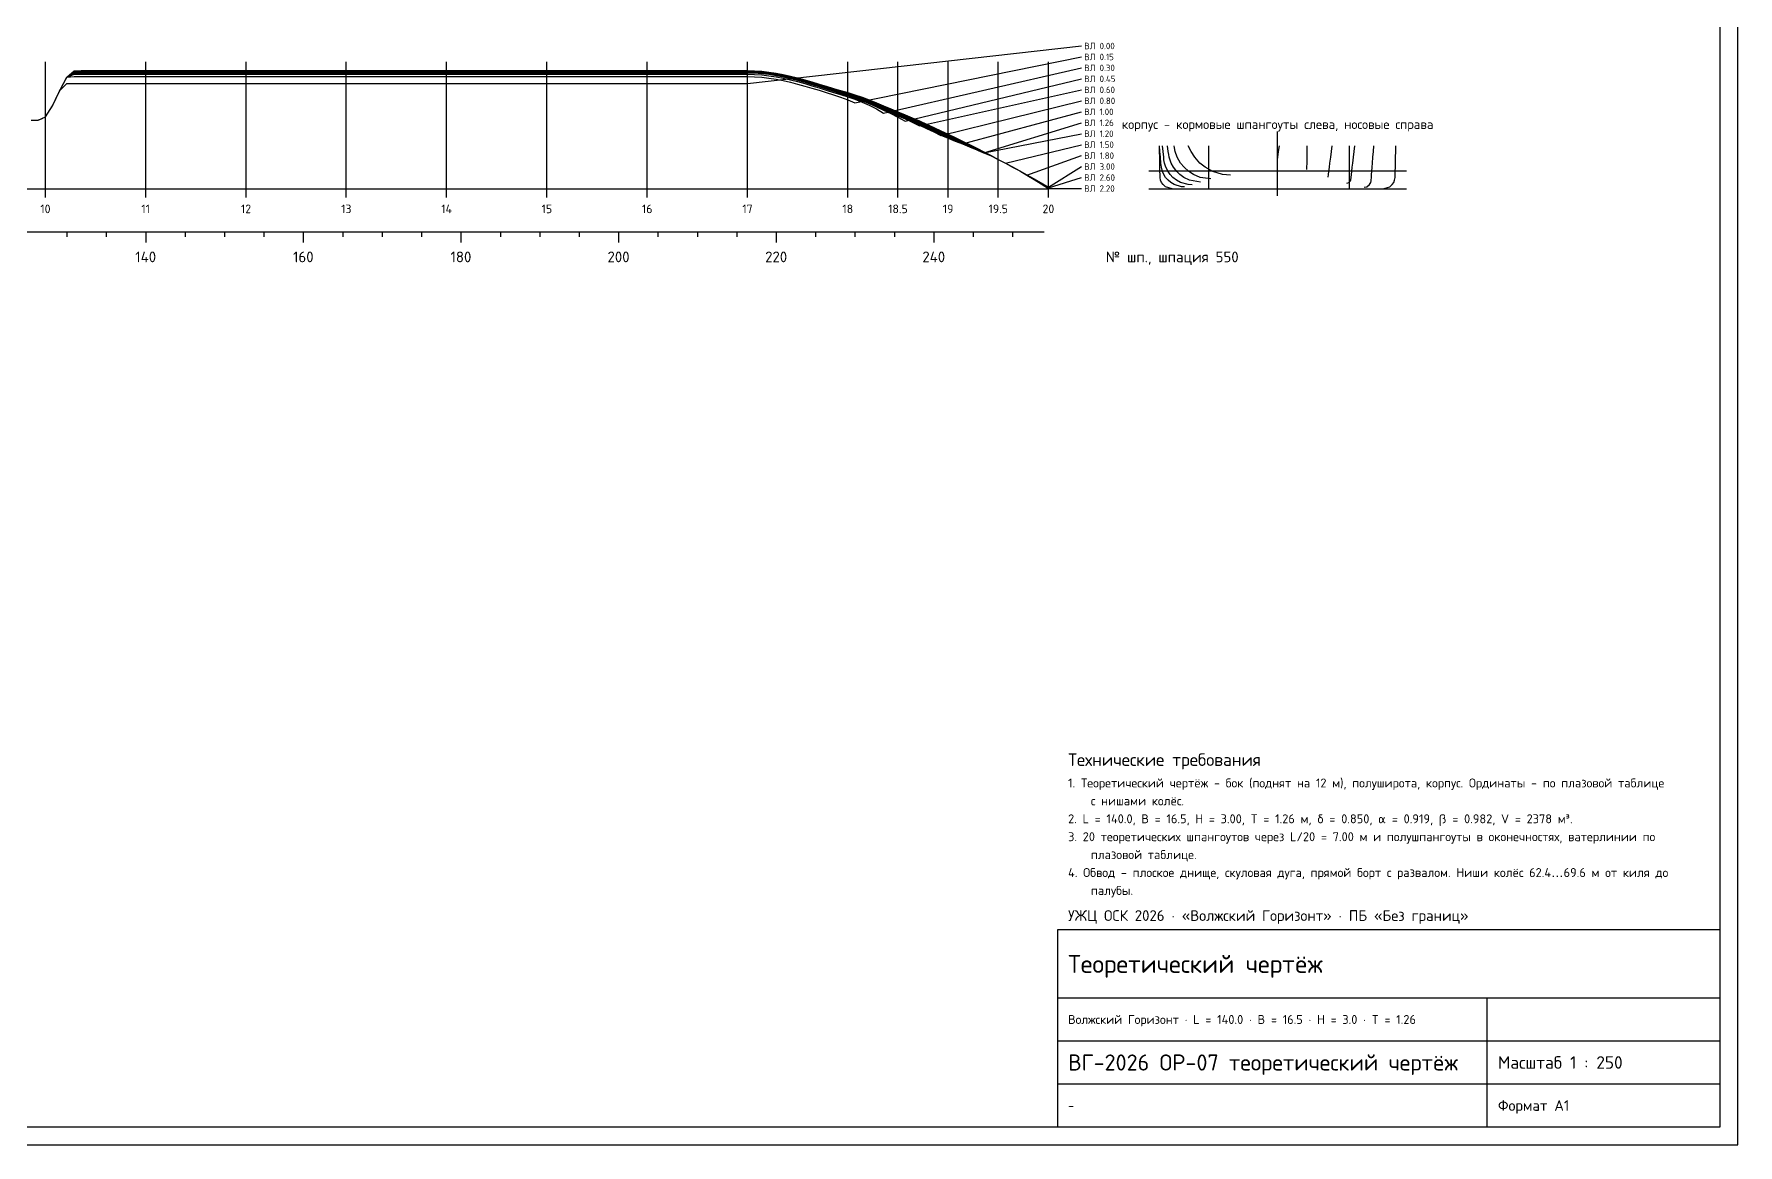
# Model space of a CAD drawing. Header units: millimetres. Extents: x -22125 to 188125, y -66700 to 81800.
# Drawn here: x 69208 to 188125, y -66700 to 10795 of the extents above; entities that cross this region are included whole.
import ezdxf
from ezdxf.enums import TextEntityAlignment as Align

# ---------------------------------------------------------------- set-up
doc = ezdxf.new("R2010")
doc.units = ezdxf.units.MM
doc.linetypes.add('CENTER', pattern=[5.08, 3.175, -0.635, 0.635, -0.635])
for name, color, linetype in [('00_РАМКА', 7, 'Continuous'), ('01_ОБШИВКА', 7, 'Continuous'), ('07_ОСИ', 2, 'CENTER'), ('08_ТЕКСТ', 7, 'Continuous'), ('09_РАЗМЕРЫ', 6, 'Continuous')]:
    doc.layers.add(name, color=color, linetype=linetype)
doc.styles.add('ГОСТ', font='isocpeur.ttf')

msp = doc.modelspace()

# ---------------------------------------------------------------- linework, layer by layer
at = {"layer": '00_РАМКА'}
for p, q in [((140625, -56450), (186875, -56450)), ((170625, -65450), (170625, -56450)), ((140625, -59450), (186875, -59450)), ((140625, -62450), (186875, -62450))]:
    msp.add_line(p, q, dxfattribs=at)
for points in [[(-22125, -66700), (188125, -66700), (188125, 81800), (-22125, 81800)], [(-17125, -65450), (186875, -65450), (186875, 80550), (-17125, 80550)], [(140625, -65450), (186875, -65450), (186875, -51700), (140625, -51700)]]:
    msp.add_lwpolyline(points, close=True, dxfattribs=at)
at = {"layer": '01_ОБШИВКА'}
for points in [[(69000, 4800), (69500, 4800), (70000, 5013), (70500, 5791), (71000, 6848), (71500, 7782), (72000, 8236), (72500, 8250), (73000, 8250), (73500, 8250), (74000, 8250), (74500, 8250), (75000, 8250), (75500, 8250), (76000, 8250), (76500, 8250), (77000, 8250), (77500, 8250), (78000, 8250), (78500, 8250), (79000, 8250), (79500, 8250), (80000, 8250), (80500, 8250), (81000, 8250), (81500, 8250), (82000, 8250), (82500, 8250), (83000, 8250), (83500, 8250), (84000, 8250), (84500, 8250), (85000, 8250), (85500, 8250), (86000, 8250), (86500, 8250), (87000, 8250), (87500, 8250), (88000, 8250), (88500, 8250), (89000, 8250), (89500, 8250), (90000, 8250), (90500, 8250), (91000, 8250), (91500, 8250), (92000, 8250), (92500, 8250), (93000, 8250), (93500, 8250), (94000, 8250), (94500, 8250), (95000, 8250), (95500, 8250), (96000, 8250), (96500, 8250), (97000, 8250), (97500, 8250), (98000, 8250), (98500, 8250), (99000, 8250), (99500, 8250), (100000, 8250), (100500, 8250), (101000, 8250), (101500, 8250), (102000, 8250), (102500, 8250), (103000, 8250), (103500, 8250), (104000, 8250), (104500, 8250), (105000, 8250), (105500, 8250), (106000, 8250), (106500, 8250), (107000, 8250), (107500, 8250), (108000, 8250), (108500, 8250), (109000, 8250), (109500, 8250), (110000, 8250), (110500, 8250), (111000, 8250), (111500, 8250), (112000, 8250), (112500, 8250), (113000, 8250), (113500, 8250), (114000, 8250), (114500, 8250), (115000, 8250), (115500, 8250), (116000, 8250), (116500, 8250), (117000, 8250), (117500, 8250), (118000, 8250), (118500, 8250), (119000, 8250), (119500, 8237), (120000, 8200), (120500, 8141), (121000, 8063), (121500, 7967), (122000, 7856), (122500, 7733), (123000, 7599), (123500, 7458), (124000, 7311), (124500, 7160), (125000, 7009), (125500, 6859), (126000, 6713), (126500, 6559), (127000, 6386), (127500, 6198), (128000, 6000), (128500, 5795), (129000, 5586), (129500, 5379), (130000, 5170), (130500, 4955), (131000, 4735), (131500, 4511), (132000, 4282), (132500, 4049), (133000, 3814), (133500, 3575), (134000, 3331), (134500, 3082), (135000, 2830), (135500, 2574), (136000, 2315), (136500, 2053), (137000, 1788), (137500, 1519), (138000, 1246), (138500, 970), (139000, 690), (139500, 407), (140000, 120)], [(69000, 4800), (69500, 4800), (70000, 5013), (70500, 5791), (71000, 6848), (71500, 7782), (72000, 8236), (72500, 8242), (73000, 8242), (73500, 8242), (74000, 8242), (74500, 8242), (75000, 8242), (75500, 8242), (76000, 8242), (76500, 8242), (77000, 8242), (77500, 8242), (78000, 8242), (78500, 8242), (79000, 8242), (79500, 8242), (80000, 8242), (80500, 8242), (81000, 8242), (81500, 8242), (82000, 8242), (82500, 8242), (83000, 8242), (83500, 8242), (84000, 8242), (84500, 8242), (85000, 8242), (85500, 8242), (86000, 8242), (86500, 8242), (87000, 8242), (87500, 8242), (88000, 8242), (88500, 8242), (89000, 8242), (89500, 8242), (90000, 8242), (90500, 8242), (91000, 8242), (91500, 8242), (92000, 8242), (92500, 8242), (93000, 8242), (93500, 8242), (94000, 8242), (94500, 8242), (95000, 8242), (95500, 8242), (96000, 8242), (96500, 8242), (97000, 8242), (97500, 8242), (98000, 8242), (98500, 8242), (99000, 8242), (99500, 8242), (100000, 8242), (100500, 8242), (101000, 8242), (101500, 8242), (102000, 8242), (102500, 8242), (103000, 8242), (103500, 8242), (104000, 8242), (104500, 8242), (105000, 8242), (105500, 8242), (106000, 8242), (106500, 8242), (107000, 8242), (107500, 8242), (108000, 8242), (108500, 8242), (109000, 8242), (109500, 8242), (110000, 8242), (110500, 8242), (111000, 8242), (111500, 8242), (112000, 8242), (112500, 8242), (113000, 8242), (113500, 8242), (114000, 8242), (114500, 8242), (115000, 8242), (115500, 8242), (116000, 8242), (116500, 8242), (117000, 8242), (117500, 8242), (118000, 8242), (118500, 8242), (119000, 8242), (119500, 8229), (120000, 8191), (120500, 8131), (121000, 8051), (121500, 7954), (122000, 7842), (122500, 7716), (123000, 7581), (123500, 7437), (124000, 7288), (124500, 7136), (125000, 6982), (125500, 6830), (126000, 6682), (126500, 6526), (127000, 6351), (127500, 6161), (128000, 5961), (128500, 5753), (129000, 5543), (129500, 5333), (130000, 5122), (130500, 4905), (131000, 4683), (131500, 4456), (132000, 4225), (132500, 3990), (133000, 3760), (133500, 3527), (134000, 3291), (134500, 3051), (135000, 2807), (135500, 2560), (136000, 2308), (136500, 2052), (137000, 1790), (137500, 1522), (138000, 1247), (138500, 965), (139000, 675), (139500, 377), (140000, 69)], [(69000, 4800), (69500, 4800), (70000, 5013), (70500, 5791), (71000, 6848), (71500, 7782), (72000, 8233), (72500, 8233), (73000, 8233), (73500, 8233), (74000, 8233), (74500, 8233), (75000, 8233), (75500, 8233), (76000, 8233), (76500, 8233), (77000, 8233), (77500, 8233), (78000, 8233), (78500, 8233), (79000, 8233), (79500, 8233), (80000, 8233), (80500, 8233), (81000, 8233), (81500, 8233), (82000, 8233), (82500, 8233), (83000, 8233), (83500, 8233), (84000, 8233), (84500, 8233), (85000, 8233), (85500, 8233), (86000, 8233), (86500, 8233), (87000, 8233), (87500, 8233), (88000, 8233), (88500, 8233), (89000, 8233), (89500, 8233), (90000, 8233), (90500, 8233), (91000, 8233), (91500, 8233), (92000, 8233), (92500, 8233), (93000, 8233), (93500, 8233), (94000, 8233), (94500, 8233), (95000, 8233), (95500, 8233), (96000, 8233), (96500, 8233), (97000, 8233), (97500, 8233), (98000, 8233), (98500, 8233), (99000, 8233), (99500, 8233), (100000, 8233), (100500, 8233), (101000, 8233), (101500, 8233), (102000, 8233), (102500, 8233), (103000, 8233), (103500, 8233), (104000, 8233), (104500, 8233), (105000, 8233), (105500, 8233), (106000, 8233), (106500, 8233), (107000, 8233), (107500, 8233), (108000, 8233), (108500, 8233), (109000, 8233), (109500, 8233), (110000, 8233), (110500, 8233), (111000, 8233), (111500, 8233), (112000, 8233), (112500, 8233), (113000, 8233), (113500, 8233), (114000, 8233), (114500, 8233), (115000, 8233), (115500, 8233), (116000, 8233), (116500, 8233), (117000, 8233), (117500, 8233), (118000, 8233), (118500, 8233), (119000, 8233), (119500, 8220), (120000, 8182), (120500, 8121), (121000, 8040), (121500, 7941), (122000, 7827), (122500, 7700), (123000, 7562), (123500, 7417), (124000, 7265), (124500, 7111), (125000, 6955), (125500, 6801), (126000, 6651), (126500, 6493), (127000, 6316), (127500, 6124), (128000, 5921), (128500, 5711), (129000, 5499), (129500, 5287), (130000, 5074), (130500, 4854), (131000, 4630), (131500, 4401), (132000, 4168), (132500, 3931), (133000, 3706), (133500, 3479), (134000, 3250), (134500, 3019), (135000, 2784), (135500, 2545), (136000, 2301), (136500, 2051), (137000, 1792), (137500, 1525), (138000, 1248), (138500, 960), (139000, 661), (139500, 348), (140000, 19)], [(69000, 4800), (69500, 4800), (70000, 5013), (70500, 5791), (71000, 6848), (71500, 7782), (72000, 8225), (72500, 8225), (73000, 8225), (73500, 8225), (74000, 8225), (74500, 8225), (75000, 8225), (75500, 8225), (76000, 8225), (76500, 8225), (77000, 8225), (77500, 8225), (78000, 8225), (78500, 8225), (79000, 8225), (79500, 8225), (80000, 8225), (80500, 8225), (81000, 8225), (81500, 8225), (82000, 8225), (82500, 8225), (83000, 8225), (83500, 8225), (84000, 8225), (84500, 8225), (85000, 8225), (85500, 8225), (86000, 8225), (86500, 8225), (87000, 8225), (87500, 8225), (88000, 8225), (88500, 8225), (89000, 8225), (89500, 8225), (90000, 8225), (90500, 8225), (91000, 8225), (91500, 8225), (92000, 8225), (92500, 8225), (93000, 8225), (93500, 8225), (94000, 8225), (94500, 8225), (95000, 8225), (95500, 8225), (96000, 8225), (96500, 8225), (97000, 8225), (97500, 8225), (98000, 8225), (98500, 8225), (99000, 8225), (99500, 8225), (100000, 8225), (100500, 8225), (101000, 8225), (101500, 8225), (102000, 8225), (102500, 8225), (103000, 8225), (103500, 8225), (104000, 8225), (104500, 8225), (105000, 8225), (105500, 8225), (106000, 8225), (106500, 8225), (107000, 8225), (107500, 8225), (108000, 8225), (108500, 8225), (109000, 8225), (109500, 8225), (110000, 8225), (110500, 8225), (111000, 8225), (111500, 8225), (112000, 8225), (112500, 8225), (113000, 8225), (113500, 8225), (114000, 8225), (114500, 8225), (115000, 8225), (115500, 8225), (116000, 8225), (116500, 8225), (117000, 8225), (117500, 8225), (118000, 8225), (118500, 8225), (119000, 8225), (119500, 8211), (120000, 8173), (120500, 8111), (121000, 8028), (121500, 7928), (122000, 7812), (122500, 7684), (123000, 7544), (123500, 7396), (124000, 7243), (124500, 7086), (125000, 6928), (125500, 6772), (126000, 6620), (126500, 6460), (127000, 6281), (127500, 6087), (128000, 5882), (128500, 5670), (129000, 5455), (129500, 5241), (130000, 5025), (130500, 4804), (131000, 4577), (131500, 4346), (132000, 4111), (132500, 3872), (133000, 3652), (133500, 3432), (134000, 3210), (134500, 2987), (135000, 2761), (135500, 2531), (136000, 2295), (136500, 2050), (137000, 1795), (137500, 1528), (138000, 1248), (138500, 955)], [(69000, 4800), (69500, 4800), (70000, 5013), (70500, 5791), (71000, 6848), (71500, 7782), (72000, 8219), (72500, 8219), (73000, 8219), (73500, 8219), (74000, 8219), (74500, 8219), (75000, 8219), (75500, 8219), (76000, 8219), (76500, 8219), (77000, 8219), (77500, 8219), (78000, 8219), (78500, 8219), (79000, 8219), (79500, 8219), (80000, 8219), (80500, 8219), (81000, 8219), (81500, 8219), (82000, 8219), (82500, 8219), (83000, 8219), (83500, 8219), (84000, 8219), (84500, 8219), (85000, 8219), (85500, 8219), (86000, 8219), (86500, 8219), (87000, 8219), (87500, 8219), (88000, 8219), (88500, 8219), (89000, 8219), (89500, 8219), (90000, 8219), (90500, 8219), (91000, 8219), (91500, 8219), (92000, 8219), (92500, 8219), (93000, 8219), (93500, 8219), (94000, 8219), (94500, 8219), (95000, 8219), (95500, 8219), (96000, 8219), (96500, 8219), (97000, 8219), (97500, 8219), (98000, 8219), (98500, 8219), (99000, 8219), (99500, 8219), (100000, 8219), (100500, 8219), (101000, 8219), (101500, 8219), (102000, 8219), (102500, 8219), (103000, 8219), (103500, 8219), (104000, 8219), (104500, 8219), (105000, 8219), (105500, 8219), (106000, 8219), (106500, 8219), (107000, 8219), (107500, 8219), (108000, 8219), (108500, 8219), (109000, 8219), (109500, 8219), (110000, 8219), (110500, 8219), (111000, 8219), (111500, 8219), (112000, 8219), (112500, 8219), (113000, 8219), (113500, 8219), (114000, 8219), (114500, 8219), (115000, 8219), (115500, 8219), (116000, 8219), (116500, 8219), (117000, 8219), (117500, 8219), (118000, 8219), (118500, 8219), (119000, 8219), (119500, 8205), (120000, 8166), (120500, 8103), (121000, 8020), (121500, 7919), (122000, 7802), (122500, 7671), (123000, 7530), (123500, 7381), (124000, 7226), (124500, 7067), (125000, 6908), (125500, 6750), (126000, 6597), (126500, 6435), (127000, 6254), (127500, 6059), (128000, 5852), (128500, 5638), (129000, 5422), (129500, 5206), (130000, 4989), (130500, 4766), (131000, 4538), (131500, 4305), (132000, 4068), (132500, 3828), (133000, 3612), (133500, 3396), (134000, 3180), (134500, 2963), (135000, 2744), (135500, 2520), (136000, 2290), (136500, 2049), (137000, 1797)], [(69000, 4800), (69500, 4800), (70000, 5013), (70500, 5791), (71000, 6848), (71500, 7782), (72000, 8212), (72500, 8212), (73000, 8212), (73500, 8212), (74000, 8212), (74500, 8212), (75000, 8212), (75500, 8212), (76000, 8212), (76500, 8212), (77000, 8212), (77500, 8212), (78000, 8212), (78500, 8212), (79000, 8212), (79500, 8212), (80000, 8212), (80500, 8212), (81000, 8212), (81500, 8212), (82000, 8212), (82500, 8212), (83000, 8212), (83500, 8212), (84000, 8212), (84500, 8212), (85000, 8212), (85500, 8212), (86000, 8212), (86500, 8212), (87000, 8212), (87500, 8212), (88000, 8212), (88500, 8212), (89000, 8212), (89500, 8212), (90000, 8212), (90500, 8212), (91000, 8212), (91500, 8212), (92000, 8212), (92500, 8212), (93000, 8212), (93500, 8212), (94000, 8212), (94500, 8212), (95000, 8212), (95500, 8212), (96000, 8212), (96500, 8212), (97000, 8212), (97500, 8212), (98000, 8212), (98500, 8212), (99000, 8212), (99500, 8212), (100000, 8212), (100500, 8212), (101000, 8212), (101500, 8212), (102000, 8212), (102500, 8212), (103000, 8212), (103500, 8212), (104000, 8212), (104500, 8212), (105000, 8212), (105500, 8212), (106000, 8212), (106500, 8212), (107000, 8212), (107500, 8212), (108000, 8212), (108500, 8212), (109000, 8212), (109500, 8212), (110000, 8212), (110500, 8212), (111000, 8212), (111500, 8212), (112000, 8212), (112500, 8212), (113000, 8212), (113500, 8212), (114000, 8212), (114500, 8212), (115000, 8212), (115500, 8212), (116000, 8212), (116500, 8212), (117000, 8212), (117500, 8212), (118000, 8212), (118500, 8212), (119000, 8212), (119500, 8198), (120000, 8159), (120500, 8096), (121000, 8011), (121500, 7909), (122000, 7791), (122500, 7659), (123000, 7516), (123500, 7365), (124000, 7209), (124500, 7048), (125000, 6887), (125500, 6728), (126000, 6573), (126500, 6410), (127000, 6228), (127500, 6031), (128000, 5822), (128500, 5607), (129000, 5389), (129500, 5171), (130000, 4953), (130500, 4728), (131000, 4499), (131500, 4264), (132000, 4025), (132500, 3783), (133000, 3571), (133500, 3360), (134000, 3150), (134500, 2940), (135000, 2727), (135500, 2509)], [(69000, 4800), (69500, 4800), (70000, 5013), (70500, 5791), (71000, 6848), (71500, 7782), (72000, 8208), (72500, 8208), (73000, 8208), (73500, 8208), (74000, 8208), (74500, 8208), (75000, 8208), (75500, 8208), (76000, 8208), (76500, 8208), (77000, 8208), (77500, 8208), (78000, 8208), (78500, 8208), (79000, 8208), (79500, 8208), (80000, 8208), (80500, 8208), (81000, 8208), (81500, 8208), (82000, 8208), (82500, 8208), (83000, 8208), (83500, 8208), (84000, 8208), (84500, 8208), (85000, 8208), (85500, 8208), (86000, 8208), (86500, 8208), (87000, 8208), (87500, 8208), (88000, 8208), (88500, 8208), (89000, 8208), (89500, 8208), (90000, 8208), (90500, 8208), (91000, 8208), (91500, 8208), (92000, 8208), (92500, 8208), (93000, 8208), (93500, 8208), (94000, 8208), (94500, 8208), (95000, 8208), (95500, 8208), (96000, 8208), (96500, 8208), (97000, 8208), (97500, 8208), (98000, 8208), (98500, 8208), (99000, 8208), (99500, 8208), (100000, 8208), (100500, 8208), (101000, 8208), (101500, 8208), (102000, 8208), (102500, 8208), (103000, 8208), (103500, 8208), (104000, 8208), (104500, 8208), (105000, 8208), (105500, 8208), (106000, 8208), (106500, 8208), (107000, 8208), (107500, 8208), (108000, 8208), (108500, 8208), (109000, 8208), (109500, 8208), (110000, 8208), (110500, 8208), (111000, 8208), (111500, 8208), (112000, 8208), (112500, 8208), (113000, 8208), (113500, 8208), (114000, 8208), (114500, 8208), (115000, 8208), (115500, 8208), (116000, 8208), (116500, 8208), (117000, 8208), (117500, 8208), (118000, 8208), (118500, 8208), (119000, 8208), (119500, 8194), (120000, 8154), (120500, 8091), (121000, 8006), (121500, 7903), (122000, 7783), (122500, 7651), (123000, 7507), (123500, 7355), (124000, 7197), (124500, 7036), (125000, 6874), (125500, 6714), (126000, 6558), (126500, 6394), (127000, 6211), (127500, 6012), (128000, 5803), (128500, 5586), (129000, 5367), (129500, 5148), (130000, 4929), (130500, 4703), (131000, 4472), (131500, 4237), (132000, 3997), (132500, 3754), (133000, 3544), (133500, 3336), (134000, 3130)], [(69000, 4800), (69500, 4800), (70000, 5013), (70500, 5791), (71000, 6848), (71500, 7782), (72000, 8203), (72500, 8203), (73000, 8203), (73500, 8203), (74000, 8203), (74500, 8203), (75000, 8203), (75500, 8203), (76000, 8203), (76500, 8203), (77000, 8203), (77500, 8203), (78000, 8203), (78500, 8203), (79000, 8203), (79500, 8203), (80000, 8203), (80500, 8203), (81000, 8203), (81500, 8203), (82000, 8203), (82500, 8203), (83000, 8203), (83500, 8203), (84000, 8203), (84500, 8203), (85000, 8203), (85500, 8203), (86000, 8203), (86500, 8203), (87000, 8203), (87500, 8203), (88000, 8203), (88500, 8203), (89000, 8203), (89500, 8203), (90000, 8203), (90500, 8203), (91000, 8203), (91500, 8203), (92000, 8203), (92500, 8203), (93000, 8203), (93500, 8203), (94000, 8203), (94500, 8203), (95000, 8203), (95500, 8203), (96000, 8203), (96500, 8203), (97000, 8203), (97500, 8203), (98000, 8203), (98500, 8203), (99000, 8203), (99500, 8203), (100000, 8203), (100500, 8203), (101000, 8203), (101500, 8203), (102000, 8203), (102500, 8203), (103000, 8203), (103500, 8203), (104000, 8203), (104500, 8203), (105000, 8203), (105500, 8203), (106000, 8203), (106500, 8203), (107000, 8203), (107500, 8203), (108000, 8203), (108500, 8203), (109000, 8203), (109500, 8203), (110000, 8203), (110500, 8203), (111000, 8203), (111500, 8203), (112000, 8203), (112500, 8203), (113000, 8203), (113500, 8203), (114000, 8203), (114500, 8203), (115000, 8203), (115500, 8203), (116000, 8203), (116500, 8203), (117000, 8203), (117500, 8203), (118000, 8203), (118500, 8203), (119000, 8203), (119500, 8189), (120000, 8149), (120500, 8085), (121000, 8000), (121500, 7896), (122000, 7776), (122500, 7642), (123000, 7498), (123500, 7345), (124000, 7186), (124500, 7024), (125000, 6860), (125500, 6699), (126000, 6542), (126500, 6377), (127000, 6193), (127500, 5994), (128000, 5783), (128500, 5565), (129000, 5345), (129500, 5125), (130000, 4904), (130500, 4678), (131000, 4446), (131500, 4209), (132000, 3968), (132500, 3724)], [(69000, 4800), (69500, 4800), (70000, 5013), (70500, 5791), (71000, 6848), (71500, 7782), (72000, 8166), (72500, 8166), (73000, 8166), (73500, 8166), (74000, 8166), (74500, 8166), (75000, 8166), (75500, 8166), (76000, 8166), (76500, 8166), (77000, 8166), (77500, 8166), (78000, 8166), (78500, 8166), (79000, 8166), (79500, 8166), (80000, 8166), (80500, 8166), (81000, 8166), (81500, 8166), (82000, 8166), (82500, 8166), (83000, 8166), (83500, 8166), (84000, 8166), (84500, 8166), (85000, 8166), (85500, 8166), (86000, 8166), (86500, 8166), (87000, 8166), (87500, 8166), (88000, 8166), (88500, 8166), (89000, 8166), (89500, 8166), (90000, 8166), (90500, 8166), (91000, 8166), (91500, 8166), (92000, 8166), (92500, 8166), (93000, 8166), (93500, 8166), (94000, 8166), (94500, 8166), (95000, 8166), (95500, 8166), (96000, 8166), (96500, 8166), (97000, 8166), (97500, 8166), (98000, 8166), (98500, 8166), (99000, 8166), (99500, 8166), (100000, 8166), (100500, 8166), (101000, 8166), (101500, 8166), (102000, 8166), (102500, 8166), (103000, 8166), (103500, 8166), (104000, 8166), (104500, 8166), (105000, 8166), (105500, 8166), (106000, 8166), (106500, 8166), (107000, 8166), (107500, 8166), (108000, 8166), (108500, 8166), (109000, 8166), (109500, 8166), (110000, 8166), (110500, 8166), (111000, 8166), (111500, 8166), (112000, 8166), (112500, 8166), (113000, 8166), (113500, 8166), (114000, 8166), (114500, 8166), (115000, 8166), (115500, 8166), (116000, 8166), (116500, 8166), (117000, 8166), (117500, 8166), (118000, 8166), (118500, 8166), (119000, 8166), (119500, 8153), (120000, 8114), (120500, 8052), (121000, 7970), (121500, 7870), (122000, 7753), (122500, 7623), (123000, 7481), (123500, 7330), (124000, 7172), (124500, 7011), (125000, 6847), (125500, 6685), (126000, 6527), (126500, 6361), (127000, 6175), (127500, 5975), (128000, 5763), (128500, 5545), (129000, 5322), (129500, 5100), (130000, 4875), (130500, 4641), (131000, 4395)], [(69000, 4800), (69500, 4800), (70000, 5013), (70500, 5791), (71000, 6848), (71500, 7782), (72000, 8103), (72500, 8103), (73000, 8103), (73500, 8103), (74000, 8103), (74500, 8103), (75000, 8103), (75500, 8103), (76000, 8103), (76500, 8103), (77000, 8103), (77500, 8103), (78000, 8103), (78500, 8103), (79000, 8103), (79500, 8103), (80000, 8103), (80500, 8103), (81000, 8103), (81500, 8103), (82000, 8103), (82500, 8103), (83000, 8103), (83500, 8103), (84000, 8103), (84500, 8103), (85000, 8103), (85500, 8103), (86000, 8103), (86500, 8103), (87000, 8103), (87500, 8103), (88000, 8103), (88500, 8103), (89000, 8103), (89500, 8103), (90000, 8103), (90500, 8103), (91000, 8103), (91500, 8103), (92000, 8103), (92500, 8103), (93000, 8103), (93500, 8103), (94000, 8103), (94500, 8103), (95000, 8103), (95500, 8103), (96000, 8103), (96500, 8103), (97000, 8103), (97500, 8103), (98000, 8103), (98500, 8103), (99000, 8103), (99500, 8103), (100000, 8103), (100500, 8103), (101000, 8103), (101500, 8103), (102000, 8103), (102500, 8103), (103000, 8103), (103500, 8103), (104000, 8103), (104500, 8103), (105000, 8103), (105500, 8103), (106000, 8103), (106500, 8103), (107000, 8103), (107500, 8103), (108000, 8103), (108500, 8103), (109000, 8103), (109500, 8103), (110000, 8103), (110500, 8103), (111000, 8103), (111500, 8103), (112000, 8103), (112500, 8103), (113000, 8103), (113500, 8103), (114000, 8103), (114500, 8103), (115000, 8103), (115500, 8103), (116000, 8103), (116500, 8103), (117000, 8103), (117500, 8103), (118000, 8103), (118500, 8103), (119000, 8103), (119500, 8090), (120000, 8052), (120500, 7992), (121000, 7911), (121500, 7813), (122000, 7699), (122500, 7572), (123000, 7433), (123500, 7286), (124000, 7132), (124500, 6974), (125000, 6815), (125500, 6656), (126000, 6501), (126500, 6336), (127000, 6148), (127500, 5942), (128000, 5722), (128500, 5490), (129000, 5250), (129500, 5003), (130000, 4724)], [(69000, 4800), (69500, 4800), (70000, 5013), (70500, 5791), (71000, 6848), (71500, 7782), (72000, 8000), (72500, 8000), (73000, 8000), (73500, 8000), (74000, 8000), (74500, 8000), (75000, 8000), (75500, 8000), (76000, 8000), (76500, 8000), (77000, 8000), (77500, 8000), (78000, 8000), (78500, 8000), (79000, 8000), (79500, 8000), (80000, 8000), (80500, 8000), (81000, 8000), (81500, 8000), (82000, 8000), (82500, 8000), (83000, 8000), (83500, 8000), (84000, 8000), (84500, 8000), (85000, 8000), (85500, 8000), (86000, 8000), (86500, 8000), (87000, 8000), (87500, 8000), (88000, 8000), (88500, 8000), (89000, 8000), (89500, 8000), (90000, 8000), (90500, 8000), (91000, 8000), (91500, 8000), (92000, 8000), (92500, 8000), (93000, 8000), (93500, 8000), (94000, 8000), (94500, 8000), (95000, 8000), (95500, 8000), (96000, 8000), (96500, 8000), (97000, 8000), (97500, 8000), (98000, 8000), (98500, 8000), (99000, 8000), (99500, 8000), (100000, 8000), (100500, 8000), (101000, 8000), (101500, 8000), (102000, 8000), (102500, 8000), (103000, 8000), (103500, 8000), (104000, 8000), (104500, 8000), (105000, 8000), (105500, 8000), (106000, 8000), (106500, 8000), (107000, 8000), (107500, 8000), (108000, 8000), (108500, 8000), (109000, 8000), (109500, 8000), (110000, 8000), (110500, 8000), (111000, 8000), (111500, 8000), (112000, 8000), (112500, 8000), (113000, 8000), (113500, 8000), (114000, 8000), (114500, 8000), (115000, 8000), (115500, 8000), (116000, 8000), (116500, 8000), (117000, 8000), (117500, 8000), (118000, 8000), (118500, 8000), (119000, 8000), (119500, 7987), (120000, 7950), (120500, 7891), (121000, 7812), (121500, 7715), (122000, 7603), (122500, 7478), (123000, 7341), (123500, 7196), (124000, 7045), (124500, 6889), (125000, 6731), (125500, 6574), (126000, 6420), (126500, 6252), (127000, 6055), (127500, 5833), (128000, 5582), (128500, 5270)], [(69000, 4800), (69500, 4800), (70000, 5013), (70500, 5791), (71000, 6848), (71500, 7782), (72000, 7834), (72500, 7834), (73000, 7834), (73500, 7834), (74000, 7834), (74500, 7834), (75000, 7834), (75500, 7834), (76000, 7834), (76500, 7834), (77000, 7834), (77500, 7834), (78000, 7834), (78500, 7834), (79000, 7834), (79500, 7834), (80000, 7834), (80500, 7834), (81000, 7834), (81500, 7834), (82000, 7834), (82500, 7834), (83000, 7834), (83500, 7834), (84000, 7834), (84500, 7834), (85000, 7834), (85500, 7834), (86000, 7834), (86500, 7834), (87000, 7834), (87500, 7834), (88000, 7834), (88500, 7834), (89000, 7834), (89500, 7834), (90000, 7834), (90500, 7834), (91000, 7834), (91500, 7834), (92000, 7834), (92500, 7834), (93000, 7834), (93500, 7834), (94000, 7834), (94500, 7834), (95000, 7834), (95500, 7834), (96000, 7834), (96500, 7834), (97000, 7834), (97500, 7834), (98000, 7834), (98500, 7834), (99000, 7834), (99500, 7834), (100000, 7834), (100500, 7834), (101000, 7834), (101500, 7834), (102000, 7834), (102500, 7834), (103000, 7834), (103500, 7834), (104000, 7834), (104500, 7834), (105000, 7834), (105500, 7834), (106000, 7834), (106500, 7834), (107000, 7834), (107500, 7834), (108000, 7834), (108500, 7834), (109000, 7834), (109500, 7834), (110000, 7834), (110500, 7834), (111000, 7834), (111500, 7834), (112000, 7834), (112500, 7834), (113000, 7834), (113500, 7834), (114000, 7834), (114500, 7834), (115000, 7834), (115500, 7834), (116000, 7834), (116500, 7834), (117000, 7834), (117500, 7834), (118000, 7834), (118500, 7834), (119000, 7834), (119500, 7821), (120000, 7784), (120500, 7725), (121000, 7646), (121500, 7549), (122000, 7437), (122500, 7311), (123000, 7173), (123500, 7027), (124000, 6873), (124500, 6713), (125000, 6550), (125500, 6383), (126000, 6215), (126500, 6007)], [(69000, 4800), (69500, 4800), (70000, 5013), (70500, 5791), (71000, 6848), (71500, 7350), (72000, 7350), (72500, 7350), (73000, 7350), (73500, 7350), (74000, 7350), (74500, 7350), (75000, 7350), (75500, 7350), (76000, 7350), (76500, 7350), (77000, 7350), (77500, 7350), (78000, 7350), (78500, 7350), (79000, 7350), (79500, 7350), (80000, 7350), (80500, 7350), (81000, 7350), (81500, 7350), (82000, 7350), (82500, 7350), (83000, 7350), (83500, 7350), (84000, 7350), (84500, 7350), (85000, 7350), (85500, 7350), (86000, 7350), (86500, 7350), (87000, 7350), (87500, 7350), (88000, 7350), (88500, 7350), (89000, 7350), (89500, 7350), (90000, 7350), (90500, 7350), (91000, 7350), (91500, 7350), (92000, 7350), (92500, 7350), (93000, 7350), (93500, 7350), (94000, 7350), (94500, 7350), (95000, 7350), (95500, 7350), (96000, 7350), (96500, 7350), (97000, 7350), (97500, 7350), (98000, 7350), (98500, 7350), (99000, 7350), (99500, 7350), (100000, 7350), (100500, 7350), (101000, 7350), (101500, 7350), (102000, 7350), (102500, 7350), (103000, 7350), (103500, 7350), (104000, 7350), (104500, 7350), (105000, 7350), (105500, 7350), (106000, 7350), (106500, 7350), (107000, 7350), (107500, 7350), (108000, 7350), (108500, 7350), (109000, 7350), (109500, 7350), (110000, 7350), (110500, 7350), (111000, 7350), (111500, 7350), (112000, 7350), (112500, 7350), (113000, 7350), (113500, 7350), (114000, 7350), (114500, 7350), (115000, 7350), (115500, 7350), (116000, 7350), (116500, 7350), (117000, 7350), (117500, 7350), (118000, 7350), (118500, 7350), (119000, 7350)], [(149503, 135), (149281, 150), (148785, 300), (148535, 450), (148357, 600), (148183, 800), (148056, 1000), (147965, 1200), (147883, 1500), (147865, 1639), (147852, 1800), (147818, 2200), (147784, 2600), (147750, 3000)], [(148650, 0), (148166, 150), (148000, 300), (147897, 450), (147834, 600), (147797, 800), (147795, 837), (147792, 1000), (147788, 1200), (147781, 1500), (147775, 1800), (147767, 2200), (147758, 2600), (147750, 3000)], [(148650, 0), (148166, 150), (148000, 300), (147897, 450), (147834, 600), (147797, 800), (147795, 837), (147792, 1000), (147788, 1200), (147781, 1500), (147775, 1800), (147767, 2200), (147758, 2600), (147750, 3000)], [(148650, 0), (148166, 150), (148000, 300), (147897, 450), (147834, 600), (147797, 800), (147795, 837), (147792, 1000), (147788, 1200), (147781, 1500), (147775, 1800), (147767, 2200), (147758, 2600), (147750, 3000)], [(148650, 0), (148166, 150), (148000, 300), (147897, 450), (147834, 600), (147797, 800), (147795, 837), (147792, 1000), (147788, 1200), (147781, 1500), (147775, 1800), (147767, 2200), (147758, 2600), (147750, 3000)], [(148650, 0), (148166, 150), (148000, 300), (147897, 450), (147834, 600), (147797, 800), (147795, 837), (147792, 1000), (147788, 1200), (147781, 1500), (147775, 1800), (147767, 2200), (147758, 2600), (147750, 3000)], [(148650, 0), (148166, 150), (148000, 300), (147897, 450), (147834, 600), (147797, 800), (147795, 837), (147792, 1000), (147788, 1200), (147781, 1500), (147775, 1800), (147767, 2200), (147758, 2600), (147750, 3000)], [(150025, 280), (149745, 300), (149224, 450), (148948, 600), (148690, 800), (148501, 1000), (148356, 1200), (148201, 1500), (148105, 1800), (148064, 2033), (148046, 2200), (148001, 2600), (147956, 3000)], [(150620, 467), (149859, 600), (149444, 800), (149168, 1000), (148961, 1200), (148731, 1500), (148570, 1800), (148436, 2200), (148399, 2400), (148371, 2600), (148315, 3000)], [(151346, 691), (150603, 800), (150120, 1000), (149805, 1200), (149467, 1500), (149223, 1800), (148995, 2200), (148850, 2600), (148795, 2852), (148770, 3000)], [(152700, 950), (152146, 1000), (151481, 1200), (150939, 1500), (150569, 1800), (150215, 2200), (149963, 2600), (149750, 3000)], [(151200, 0), (151200, 150), (151200, 300), (151200, 450), (151200, 600), (151200, 800), (151200, 837), (151200, 1000), (151200, 1200), (151200, 1500), (151200, 1800), (151200, 2200), (151200, 2600), (151200, 3000)], [(156000, 2050), (156019, 2200), (156069, 2600), (156120, 3000)], [(158049, 1359), (158049, 1500), (158050, 1800), (158051, 2200), (158052, 2600), (158053, 3000)], [(159518, 804), (159544, 1000), (159571, 1200), (159612, 1500), (159652, 1800), (159706, 2200), (159760, 2600), (159814, 3000)], [(160827, 388), (161003, 450), (161100, 600), (161106, 637), (161125, 800), (161148, 1000), (161171, 1200), (161206, 1500), (161241, 1800), (161287, 2200), (161333, 2600), (161379, 3000)], [(161013, 0), (161013, 150), (161013, 300), (161013, 450), (161013, 600), (161013, 800), (161013, 837), (161013, 1000), (161013, 1200), (161013, 1500), (161013, 1800), (161013, 2200), (161013, 2600), (161013, 3000)], [(162042, 118), (162215, 150), (162420, 300), (162501, 450), (162524, 564), (162527, 600), (162542, 800), (162558, 1000), (162573, 1200), (162597, 1500), (162620, 1800), (162651, 2200), (162682, 2600), (162713, 3000)], [(163350, 0), (163834, 150), (164000, 300), (164103, 450), (164166, 600), (164203, 800), (164205, 837), (164208, 1000), (164212, 1200), (164219, 1500), (164225, 1800), (164233, 2200), (164242, 2600), (164250, 3000)], [(163350, 0), (163834, 150), (164000, 300), (164103, 450), (164166, 600), (164203, 800), (164205, 837), (164208, 1000), (164212, 1200), (164219, 1500), (164225, 1800), (164233, 2200), (164242, 2600), (164250, 3000)], [(163350, 0), (163834, 150), (164000, 300), (164103, 450), (164166, 600), (164203, 800), (164205, 837), (164208, 1000), (164212, 1200), (164219, 1500), (164225, 1800), (164233, 2200), (164242, 2600), (164250, 3000)], [(163350, 0), (163834, 150), (164000, 300), (164103, 450), (164166, 600), (164203, 800), (164205, 837), (164208, 1000), (164212, 1200), (164219, 1500), (164225, 1800), (164233, 2200), (164242, 2600), (164250, 3000)], [(163350, 0), (163834, 150), (164000, 300), (164103, 450), (164166, 600), (164203, 800), (164205, 837), (164208, 1000), (164212, 1200), (164219, 1500), (164225, 1800), (164233, 2200), (164242, 2600), (164250, 3000)], [(163350, 0), (163834, 150), (164000, 300), (164103, 450), (164166, 600), (164203, 800), (164205, 837), (164208, 1000), (164212, 1200), (164219, 1500), (164225, 1800), (164233, 2200), (164242, 2600), (164250, 3000)], [(163350, 0), (163834, 150), (164000, 300), (164103, 450), (164166, 600), (164203, 800), (164205, 837), (164208, 1000), (164212, 1200), (164219, 1500), (164225, 1800), (164233, 2200), (164242, 2600), (164250, 3000)]]:
    msp.add_lwpolyline(points, dxfattribs=at)
at = {"layer": '07_ОСИ'}
for p, q in [((156000, -500), (156000, 4000)), ((147000, 1256), (165000, 1256)), ((0, 0), (140000, 0)), ((147000, 0), (165000, 0))]:
    msp.add_line(p, q, dxfattribs=at)
msp.add_lwpolyline([(69000, 4800), (69500, 4800), (70000, 5013), (70500, 5791), (71000, 6848), (71500, 7782), (72000, 8213), (72500, 8213), (73000, 8213), (73500, 8213), (74000, 8213), (74500, 8213), (75000, 8213), (75500, 8213), (76000, 8213), (76500, 8213), (77000, 8213), (77500, 8213), (78000, 8213), (78500, 8213), (79000, 8213), (79500, 8213), (80000, 8213), (80500, 8213), (81000, 8213), (81500, 8213), (82000, 8213), (82500, 8213), (83000, 8213), (83500, 8213), (84000, 8213), (84500, 8213), (85000, 8213), (85500, 8213), (86000, 8213), (86500, 8213), (87000, 8213), (87500, 8213), (88000, 8213), (88500, 8213), (89000, 8213), (89500, 8213), (90000, 8213), (90500, 8213), (91000, 8213), (91500, 8213), (92000, 8213), (92500, 8213), (93000, 8213), (93500, 8213), (94000, 8213), (94500, 8213), (95000, 8213), (95500, 8213), (96000, 8213), (96500, 8213), (97000, 8213), (97500, 8213), (98000, 8213), (98500, 8213), (99000, 8213), (99500, 8213), (100000, 8213), (100500, 8213), (101000, 8213), (101500, 8213), (102000, 8213), (102500, 8213), (103000, 8213), (103500, 8213), (104000, 8213), (104500, 8213), (105000, 8213), (105500, 8213), (106000, 8213), (106500, 8213), (107000, 8213), (107500, 8213), (108000, 8213), (108500, 8213), (109000, 8213), (109500, 8213), (110000, 8213), (110500, 8213), (111000, 8213), (111500, 8213), (112000, 8213), (112500, 8213), (113000, 8213), (113500, 8213), (114000, 8213), (114500, 8213), (115000, 8213), (115500, 8213), (116000, 8213), (116500, 8213), (117000, 8213), (117500, 8213), (118000, 8213), (118500, 8213), (119000, 8213), (119500, 8200), (120000, 8160), (120500, 8097), (121000, 8013), (121500, 7911), (122000, 7793), (122500, 7661), (123000, 7519), (123500, 7368), (124000, 7212), (124500, 7052), (125000, 6891), (125500, 6732), (126000, 6578), (126500, 6415), (127000, 6233), (127500, 6036), (128000, 5828), (128500, 5613), (129000, 5395), (129500, 5178), (130000, 4960), (130500, 4735), (131000, 4506), (131500, 4272), (132000, 4033), (132500, 3792), (133000, 3579), (133500, 3367), (134000, 3156), (134500, 2944), (135000, 2730), (135500, 2511)], dxfattribs=at)
at = {"layer": '09_РАЗМЕРЫ'}
for p, q in [((119000, 7350), (142300, 9964)), ((70000, -600), (70000, 8850)), ((77000, -600), (77000, 8850)), ((84000, -600), (84000, 8850)), ((91000, -600), (91000, 8850)), ((98000, -600), (98000, 8850)), ((105000, -600), (105000, 8850)), ((112000, -600), (112000, 8850)), ((119000, -600), (119000, 8850)), ((126000, -600), (126000, 8850)), ((126500, 6007), (142300, 9199)), ((128500, 5270), (142300, 8434)), ((129500, -600), (129500, 8850)), ((133000, -600), (133000, 8850)), ((136500, -600), (136500, 8850)), ((140000, -600), (140000, 8850)), ((130000, 4724), (142300, 7669)), ((131000, 4395), (142300, 6904)), ((132500, 3724), (142300, 6139)), ((134000, 3130), (142300, 5374)), ((135500, 2511), (142300, 4609)), ((135500, 2509), (142300, 3844)), ((137000, 1797), (142300, 3079)), ((138500, 955), (142300, 2314)), ((140000, 120), (142300, 1549)), ((140000, 69), (142300, 784)), ((140000, 19), (142300, 19)), ((0, -3000), (139700, -3000)), ((71500, -3000), (71500, -3350)), ((74250, -3000), (74250, -3350)), ((77000, -3000), (77000, -3750)), ((79750, -3000), (79750, -3350)), ((82500, -3000), (82500, -3350)), ((85250, -3000), (85250, -3350)), ((88000, -3000), (88000, -3750)), ((90750, -3000), (90750, -3350)), ((93500, -3000), (93500, -3350)), ((96250, -3000), (96250, -3350)), ((99000, -3000), (99000, -3750)), ((101750, -3000), (101750, -3350)), ((104500, -3000), (104500, -3350)), ((107250, -3000), (107250, -3350)), ((110000, -3000), (110000, -3750)), ((112750, -3000), (112750, -3350)), ((115500, -3000), (115500, -3350)), ((118250, -3000), (118250, -3350)), ((121000, -3000), (121000, -3750)), ((123750, -3000), (123750, -3350)), ((126500, -3000), (126500, -3350)), ((129250, -3000), (129250, -3350)), ((132000, -3000), (132000, -3750)), ((134750, -3000), (134750, -3350)), ((137500, -3000), (137500, -3350))]:
    msp.add_line(p, q, dxfattribs=at)

# ---------------------------------------------------------------- texts
at = {"layer": '08_ТЕКСТ', "style": 'ГОСТ'}
for s, height, p in [('Технические требования', 875, (141375, -39825)), ('1. Теоретический чертёж - бок (поднят на 12 м), полуширота, корпус. Ординаты - по плазовой таблице', 625, (141375, -41450)), ('    с нишами колёс.', 625, (141375, -42700)), ('2. L = 140.0, B = 16.5, H = 3.00, T = 1.26 м, δ = 0.850, α = 0.919, β = 0.982, V = 2378 м³.', 625, (141375, -43950)), ('3. 20 теоретических шпангоутов через L/20 = 7.00 м и полушпангоуты в оконечностях, ватерлинии по', 625, (141375, -45200)), ('    плазовой таблице.', 625, (141375, -46450)), ('4. Обвод - плоское днище, скуловая дуга, прямой борт с развалом. Ниши колёс 62.4…69.6 м от киля до', 625, (141375, -47700)), ('    палубы.', 625, (141375, -48950)), ('УЖЦ ОСК 2026 · «Волжский Горизонт» · ПБ «Без границ»', 750, (141375, -50700)), ('Теоретический чертёж', 1250, (141375, -54075)), ('Волжский Горизонт · L = 140.0 · B = 16.5 · H = 3.0 · T = 1.26', 625, (141375, -57950)), ('ВГ-2026 ОР-07 теоретический чертёж', 1125, (141375, -60950)), ('Масштаб 1 : 250', 875, (171375, -60950)), ('-', 625, (141375, -63950)), ('Формат A1', 750, (171375, -63950))]:
    msp.add_text(s, height=height, dxfattribs=at).set_placement(p, align=Align.MIDDLE_LEFT)
at = {"layer": '09_РАЗМЕРЫ', "style": 'ГОСТ'}
for s, height, p in [('ВЛ 0.00', 450, (142500, 9964)), ('ВЛ 0.15', 450, (142500, 9199)), ('ВЛ 0.30', 450, (142500, 8434)), ('ВЛ 0.45', 450, (142500, 7669)), ('ВЛ 0.60', 450, (142500, 6904)), ('ВЛ 0.80', 450, (142500, 6139)), ('ВЛ 1.00', 450, (142500, 5374)), ('ВЛ 1.26', 450, (142500, 4609)), ('ВЛ 1.20', 450, (142500, 3844)), ('ВЛ 1.50', 450, (142500, 3079)), ('ВЛ 1.80', 450, (142500, 2314)), ('ВЛ 3.00', 450, (142500, 1549)), ('ВЛ 2.60', 450, (142500, 784)), ('ВЛ 2.20', 450, (142500, 19)), ('№ шп., шпация 550', 750, (144000, -4750))]:
    msp.add_text(s, height=height, dxfattribs=at).set_placement(p, align=Align.MIDDLE_LEFT)
for s, height, p in [('корпус - кормовые шпангоуты слева, носовые справа', 650, (156000, 4500)), ('10', 600, (70000, -1400)), ('11', 600, (77000, -1400)), ('12', 600, (84000, -1400)), ('13', 600, (91000, -1400)), ('14', 600, (98000, -1400)), ('15', 600, (105000, -1400)), ('16', 600, (112000, -1400)), ('17', 600, (119000, -1400)), ('18', 600, (126000, -1400)), ('18.5', 600, (129500, -1400)), ('19', 600, (133000, -1400)), ('19.5', 600, (136500, -1400)), ('20', 600, (140000, -1400)), ('140', 750, (77000, -4750)), ('160', 750, (88000, -4750)), ('180', 750, (99000, -4750)), ('200', 750, (110000, -4750)), ('220', 750, (121000, -4750)), ('240', 750, (132000, -4750))]:
    msp.add_text(s, height=height, dxfattribs=at).set_placement(p, align=Align.MIDDLE_CENTER)

doc.saveas('drawing.dxf')
